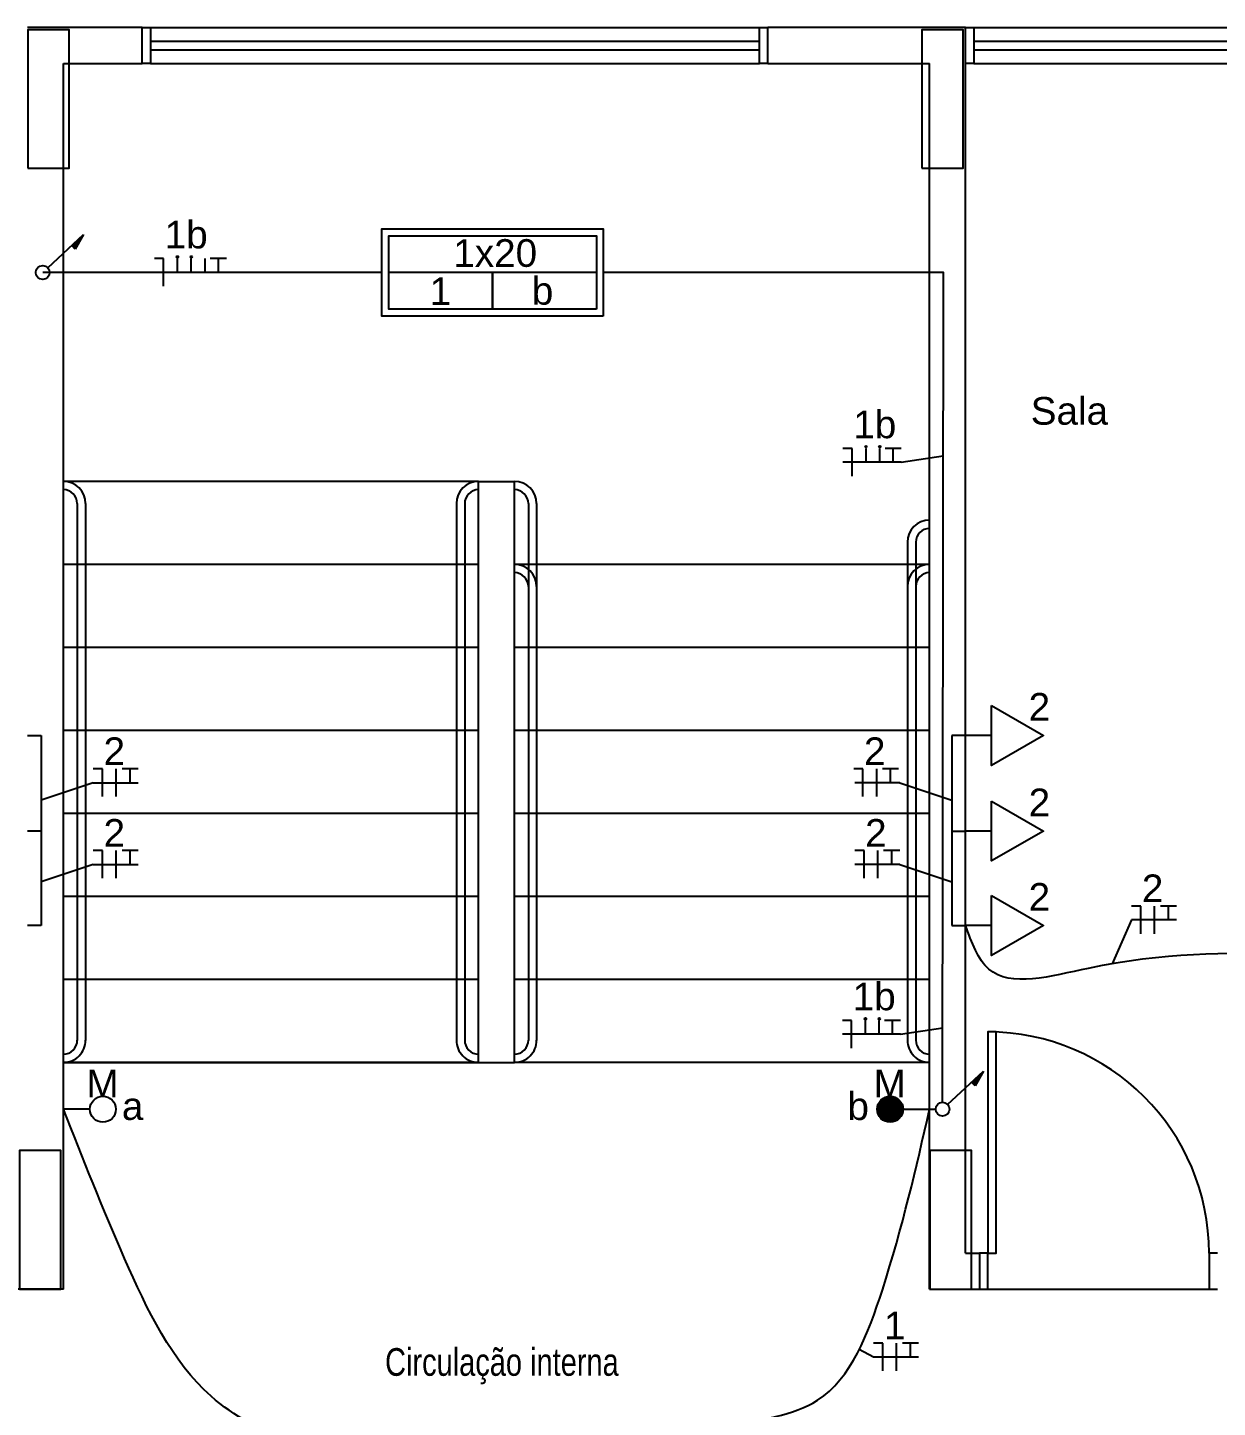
# Model space of a CAD drawing. Header units: millimetres. Extents: x 412 to 646, y 331 to 411.
# Drawn here: x 475.269 to 479.568, y 382.699 to 387.686 of the extents above; entities that cross this region are included whole.
import ezdxf
from ezdxf.enums import TextEntityAlignment as Align

# ---------------------------------------------------------------- set-up
doc = ezdxf.new("R2010")
doc.units = ezdxf.units.MM
for name, color, linetype in [('BASE', 8, 'Continuous'), ('Chamada', 4, 'Continuous'), ('E_LUMINO', 160, 'Continuous'), ('Elétrico', 5, 'Continuous'), ('Texto - Elétrica', 3, 'Continuous'), ('texto - elétrico', 3, 'Continuous')]:
    doc.layers.add(name, color=color, linetype=linetype)
doc.styles.add('ARIAL', font='arial.ttf')

msp = doc.modelspace()

# ---------------------------------------------------------------- hatches: boundary and pattern name
at = {"layer": 'Elétrico'}
for points in [[(475.440653, 386.885816), (475.471, 386.939129), (475.428176, 386.899196)], [(478.692607, 383.861797), (478.722954, 383.91511), (478.68013, 383.875177)]]:
    msp.add_hatch(color=256, dxfattribs=at).paths.add_polyline_path(points)
at = {"layer": 'Elétrico', "linetype": 'Continuous', "lineweight": -2}
for points in [[(478.385561, 383.823856), (478.385564, 383.776981), (478.338689, 383.776981), (478.339066, 383.784255), (478.343186, 383.796968), (478.347683, 383.804843), (478.352936, 383.810842), (478.36081, 383.816843), (478.37056, 383.821455), (478.380311, 383.823592), (478.385564, 383.823481)], [(478.385566, 383.823856), (478.385564, 383.776981), (478.432439, 383.776981), (478.432061, 383.784255), (478.427941, 383.796968), (478.423444, 383.804843), (478.418191, 383.810842), (478.410317, 383.816843), (478.400567, 383.821455), (478.390816, 383.823592), (478.385564, 383.823481)], [(478.385561, 383.730106), (478.385564, 383.776981), (478.338689, 383.776981), (478.339066, 383.769742), (478.343186, 383.757031), (478.347683, 383.749156), (478.352936, 383.743155), (478.36081, 383.737155), (478.37056, 383.732543), (478.380311, 383.730406), (478.385564, 383.730518)], [(478.385566, 383.730106), (478.385564, 383.776981), (478.432439, 383.776981), (478.432061, 383.769742), (478.427941, 383.757031), (478.423444, 383.749156), (478.418191, 383.743155), (478.410317, 383.737155), (478.400567, 383.732543), (478.390816, 383.730406), (478.385564, 383.730518)]]:
    msp.add_hatch(color=256, dxfattribs=at).paths.add_polyline_path(points)

# ---------------------------------------------------------------- linework, layer by layer
at = {"layer": 'BASE'}
for p, q in [((475.683258, 387.686353), (475.268268, 387.686353)), ((475.683258, 387.556348), (475.683258, 387.686353)), ((478.658209, 387.686353), (477.943268, 387.686353)), ((477.943268, 387.556348), (477.943268, 387.686353)), ((478.658209, 387.556348), (478.658209, 387.686353)), ((475.398248, 383.126343), (475.398248, 387.556348)), ((475.398248, 387.556348), (475.683258, 387.556348)), ((477.943268, 387.556348), (478.528229, 387.556348)), ((478.528229, 383.126343), (478.528229, 387.556348)), ((478.658209, 383.256348), (478.658209, 387.556348)), ((476.898248, 386.046348), (475.398248, 386.046348)), ((476.898248, 386.046348), (477.028229, 386.046348)), ((476.898248, 383.946343), (476.898248, 386.046343)), ((476.898248, 386.046343), (477.028229, 386.046343)), ((477.028229, 383.946343), (477.028229, 386.046343)), ((475.448248, 385.966348), (475.448248, 384.026348)), ((475.478248, 385.966348), (475.478248, 384.026348)), ((476.818248, 385.966348), (476.818248, 384.026348)), ((476.818248, 385.966343), (476.818248, 384.025816)), ((476.848248, 385.966348), (476.848248, 384.026348)), ((476.848248, 385.966343), (476.848248, 384.025336)), ((477.078229, 385.966343), (477.078229, 384.025336)), ((477.108229, 385.966343), (477.108229, 384.025816)), ((478.448229, 385.826343), (478.448229, 384.025816)), ((478.478229, 385.826343), (478.478229, 384.025336)), ((476.898248, 385.746348), (475.398248, 385.746348)), ((476.898248, 385.746343), (475.398248, 385.746343)), ((478.528229, 385.746343), (477.028229, 385.746343)), ((478.528229, 385.746343), (477.028229, 385.746343)), ((475.448248, 385.666343), (475.448248, 384.025336)), ((475.478248, 385.666343), (475.478248, 384.025816)), ((476.898248, 385.446348), (475.398248, 385.446348)), ((476.898248, 385.446343), (475.398248, 385.446343)), ((478.528229, 385.446343), (477.028229, 385.446343)), ((478.528229, 385.446343), (477.028229, 385.446343)), ((476.898248, 385.146348), (475.398248, 385.146348)), ((476.898248, 385.146343), (475.398248, 385.146343)), ((478.528229, 385.146343), (477.028229, 385.146343)), ((478.528229, 385.146343), (477.028229, 385.146343)), ((476.898248, 384.846348), (475.398248, 384.846348)), ((476.898248, 384.846343), (475.398248, 384.846343)), ((478.528229, 384.846343), (477.028229, 384.846343)), ((478.528229, 384.846343), (477.028229, 384.846343)), ((476.898248, 384.546348), (475.398248, 384.546348)), ((476.898248, 384.546343), (475.398248, 384.546343)), ((478.528229, 384.546343), (477.028229, 384.546343)), ((478.528229, 384.546343), (477.028229, 384.546343)), ((476.898248, 384.246348), (475.398248, 384.246348)), ((476.898248, 384.246343), (475.398248, 384.246343)), ((478.528229, 384.246343), (477.028229, 384.246343)), ((478.528229, 384.246343), (477.028229, 384.246343)), ((476.898248, 383.946348), (475.398248, 383.946348)), ((475.398248, 383.946343), (476.898248, 383.946343)), ((476.898248, 383.946343), (477.028229, 383.946343)), ((478.528229, 383.946343), (477.028229, 383.946343)), ((478.528229, 383.946343), (477.028229, 383.946343)), ((478.658209, 383.256348), (478.708209, 383.256348)), ((478.708209, 383.256348), (478.708209, 383.126343)), ((475.398248, 383.126343), (475.218268, 383.126343)), ((478.528229, 383.126343), (478.708209, 383.126343)), ((478.708209, 383.126343), (479.568219, 383.126343))]:
    msp.add_line(p, q, dxfattribs=at)
at = {"layer": 'BASE', "linetype": 'Continuous'}
for p, q in [((475.713238, 387.686353), (477.913238, 387.686353)), ((478.68819, 387.686353), (480.17818, 387.686353)), ((475.713238, 387.556348), (477.913238, 387.556348)), ((478.68819, 387.556348), (480.17818, 387.556348))]:
    msp.add_line(p, q, dxfattribs=at)
for points in [[(475.683258, 387.686353), (475.713238, 387.686353), (475.713238, 387.556348), (475.683258, 387.556348)], [(477.943268, 387.556348), (477.913238, 387.556348), (477.913238, 387.686353), (477.943268, 387.686353)], [(478.658209, 387.686353), (478.68819, 387.686353), (478.68819, 387.556348), (478.658209, 387.556348)], [(478.708209, 383.126343), (478.73819, 383.126343), (478.73819, 383.256348), (478.708209, 383.256348)], [(479.568219, 383.256348), (479.53819, 383.256348), (479.53819, 383.126343), (479.568219, 383.126343)]]:
    msp.add_lwpolyline(points, dxfattribs=at)
at = {"layer": 'BASE'}
for points in [[(475.269229, 387.177833), (475.344229, 387.177833), (475.419229, 387.177833), (475.419229, 387.427833), (475.419229, 387.677833), (475.344229, 387.677833), (475.269229, 387.677833), (475.269229, 387.427833), (475.269229, 387.177833)], [(478.499728, 387.177833), (478.574728, 387.177833), (478.649728, 387.177833), (478.649728, 387.427833), (478.649728, 387.677833), (478.574728, 387.677833), (478.499728, 387.677833), (478.499728, 387.427833), (478.499728, 387.177833)], [(475.239228, 383.127333), (475.314229, 383.127334), (475.389229, 383.127334), (475.389229, 383.377333), (475.389229, 383.627333), (475.314229, 383.627333), (475.239229, 383.627333), (475.239229, 383.377333), (475.239228, 383.127333)], [(478.529228, 383.127333), (478.604228, 383.127334), (478.679228, 383.127334), (478.679228, 383.377333), (478.679228, 383.627333), (478.604228, 383.627333), (478.529228, 383.627333), (478.529228, 383.377333), (478.529228, 383.127333)]]:
    msp.add_lwpolyline(points, close=True, dxfattribs=at)
at = {"layer": 'BASE', "linetype": 'Continuous'}
for points in [[(475.713238, 387.606348), (477.913238, 387.606348), (477.913238, 387.636353), (475.713238, 387.636353), (475.713238, 387.606348)], [(478.68819, 387.606348), (480.17818, 387.606348), (480.17818, 387.636353), (478.68819, 387.636353), (478.68819, 387.606348)], [(478.73819, 383.256348), (478.768219, 383.256348), (478.768219, 384.056348), (478.73819, 384.056348), (478.73819, 383.256348)]]:
    msp.add_lwpolyline(points, close=True, dxfattribs=at)
at = {"layer": 'BASE'}
for centre, radius, start, end in [((475.398248, 385.966348), 0.08, 0, 90), ((476.898248, 385.966348), 0.08, 90, 180), ((476.898248, 385.966343), 0.08, 90, 180), ((477.028229, 385.966343), 0.08, 0, 90), ((475.398248, 385.966348), 0.05, 0, 90), ((476.898248, 385.966348), 0.05, 90, 180), ((476.898248, 385.966343), 0.05, 90, 180), ((477.028229, 385.966343), 0.05, 0, 90), ((478.528229, 385.826343), 0.08, 90, 180), ((478.528229, 385.826343), 0.05, 90, 180), ((477.028229, 385.666343), 0.08, 0, 90), ((478.528229, 385.666343), 0.08, 90, 180), ((477.028229, 385.666343), 0.05, 0, 90), ((478.528229, 385.666343), 0.05, 90, 180), ((475.398512, 384.026085), 0.079737, 269.810469, 0.189531), ((475.398752, 384.025844), 0.049499, 269.416681, 0.583319), ((475.398512, 384.02608), 0.079737, 269.810469, 0.189531), ((475.398752, 384.02584), 0.049499, 269.416681, 0.583319), ((476.897984, 384.026085), 0.079737, 179.810469, 270.189531), ((476.897984, 384.02608), 0.079737, 179.810469, 270.189531), ((476.897744, 384.025844), 0.049499, 179.416681, 270.583319), ((476.897744, 384.02584), 0.049499, 179.416681, 270.583319), ((477.028492, 384.02608), 0.079737, 269.810469, 0.189531), ((477.028733, 384.02584), 0.049499, 269.416681, 0.583319), ((478.527965, 384.02608), 0.079737, 179.810469, 270.189531), ((478.527725, 384.02584), 0.049499, 179.416681, 270.583319)]:
    msp.add_arc(centre, radius, start, end, dxfattribs=at)
at = {"layer": 'BASE', "linetype": 'Continuous'}
msp.add_arc((478.73819, 383.256348), 0.8, 0, 90, dxfattribs=at)
at = {"layer": 'Chamada', "linetype": 'Continuous'}
for p, q in [((478.425549, 386.115401), (478.215138, 386.115401)), ((475.505989, 384.957068), (475.668483, 384.957068)), ((478.420491, 384.957068), (478.257998, 384.957068)), ((475.505989, 384.661822), (475.668483, 384.661822)), ((478.420491, 384.661822), (478.257997, 384.661822)), ((479.420428, 384.461498), (479.257934, 384.461498)), ((478.423479, 384.047877), (478.213069, 384.047877)), ((478.488355, 382.881242), (478.325861, 382.881242))]:
    msp.add_line(p, q, dxfattribs=at)
at = {"layer": 'Chamada'}
for p, q in [((478.425549, 386.115401), (478.577565, 386.138305)), ((475.505989, 384.957068), (475.318268, 384.893765)), ((478.420491, 384.957068), (478.608212, 384.893765)), ((475.505989, 384.661822), (475.318268, 384.598519)), ((478.420491, 384.661822), (478.608212, 384.598519)), ((479.257934, 384.461498), (479.188527, 384.302899)), ((478.423479, 384.047877), (478.575496, 384.070781)), ((478.325861, 382.881242), (478.273885, 382.908139))]:
    msp.add_line(p, q, dxfattribs=at)
at = {"layer": 'E_LUMINO'}
for points in [[(477.348988, 386.643848), (476.548988, 386.643848), (476.548988, 386.958848), (477.348988, 386.958848)], [(477.323988, 386.668848), (476.573988, 386.668848), (476.573988, 386.933848), (477.323988, 386.933848)]]:
    msp.add_lwpolyline(points, close=True, dxfattribs=at)
msp.add_lwpolyline([(477.323988, 386.801348), (476.948988, 386.801348), (476.948988, 386.668848), (476.948988, 386.801348), (476.573988, 386.801348)], dxfattribs=at)
at = {"layer": 'Elétrico'}
for p, q in [((475.341532, 386.818398), (475.471, 386.939129)), ((475.471, 386.939129), (475.440653, 386.885816)), ((475.440653, 386.885816), (475.428176, 386.899196)), ((475.398248, 386.801348), (475.323248, 386.801348)), ((475.41692, 386.801348), (475.398248, 386.801348)), ((476.548988, 386.801348), (475.41692, 386.801348)), ((475.268268, 385.128002), (475.318268, 385.128002)), ((475.318268, 385.128002), (475.318268, 384.782575)), ((478.608213, 385.128002), (478.608212, 384.782575)), ((478.658213, 385.128002), (478.608213, 385.128002)), ((475.318268, 384.782575), (475.268268, 384.782575)), ((475.318268, 384.782575), (475.318268, 384.441193)), ((478.608212, 384.782575), (478.658212, 384.782575)), ((478.608212, 384.782575), (478.608212, 384.441193)), ((475.318268, 384.441193), (475.268268, 384.441193)), ((478.608212, 384.441193), (478.658212, 384.441193)), ((478.593486, 383.79438), (478.722954, 383.91511)), ((478.722954, 383.91511), (478.692607, 383.861797)), ((478.692607, 383.861797), (478.68013, 383.875177))]:
    msp.add_line(p, q, dxfattribs=at)
at = {"layer": 'Elétrico', "linetype": 'Continuous'}
for p, q in [((475.760224, 386.851348), (475.726894, 386.851348)), ((475.760224, 386.751348), (475.760224, 386.851348)), ((475.810224, 386.801348), (475.810224, 386.851348)), ((475.860224, 386.801348), (475.860224, 386.851348)), ((475.910224, 386.801348), (475.910224, 386.851348)), ((475.987305, 386.851348), (475.928977, 386.851348)), ((475.958141, 386.801348), (475.958141, 386.851348)), ((478.248468, 386.165401), (478.215138, 386.165401)), ((478.248468, 386.065401), (478.248468, 386.165401)), ((478.298468, 386.115401), (478.298468, 386.165401)), ((478.348468, 386.115401), (478.348468, 386.165401)), ((478.425549, 386.165401), (478.367221, 386.165401)), ((478.396385, 386.115401), (478.396385, 386.165401)), ((478.751958, 385.128002), (478.658209, 385.128002)), ((475.539319, 385.007068), (475.505989, 385.007068)), ((475.539319, 384.907068), (475.539319, 385.007068)), ((475.589319, 384.907068), (475.589319, 385.007068)), ((475.668483, 385.007068), (475.610155, 385.007068)), ((475.639319, 384.957068), (475.639319, 385.007068)), ((478.287161, 385.007068), (478.253831, 385.007068)), ((478.287161, 384.907068), (478.287161, 385.007068)), ((478.337161, 384.907068), (478.337161, 385.007068)), ((478.416325, 385.007068), (478.357998, 385.007068)), ((478.387161, 384.957068), (478.387161, 385.007068)), ((478.751958, 384.782575), (478.658209, 384.782575)), ((475.539319, 384.711822), (475.505989, 384.711822)), ((475.539319, 384.611822), (475.539319, 384.711822)), ((475.589319, 384.611822), (475.589319, 384.711822)), ((475.668483, 384.711822), (475.610155, 384.711822)), ((475.639319, 384.661822), (475.639319, 384.711822)), ((478.291327, 384.711822), (478.257997, 384.711822)), ((478.291327, 384.611822), (478.291327, 384.711822)), ((478.341327, 384.611822), (478.341327, 384.711822)), ((478.420491, 384.711822), (478.362164, 384.711822)), ((478.391327, 384.661822), (478.391327, 384.711822)), ((479.291264, 384.511498), (479.257934, 384.511498)), ((479.291264, 384.411498), (479.291264, 384.511498)), ((479.341264, 384.411498), (479.341264, 384.511498)), ((479.420428, 384.511498), (479.3621, 384.511498)), ((479.391264, 384.461498), (479.391264, 384.511498)), ((478.751958, 384.441193), (478.658209, 384.441193)), ((478.246399, 384.097877), (478.213069, 384.097877)), ((478.246399, 383.997877), (478.246399, 384.097877)), ((478.296399, 384.047877), (478.296399, 384.097877)), ((478.346399, 384.047877), (478.346399, 384.097877)), ((478.423479, 384.097877), (478.365152, 384.097877)), ((478.394316, 384.047877), (478.394316, 384.097877)), ((478.359191, 382.931242), (478.325861, 382.931242)), ((478.359191, 382.831242), (478.359191, 382.931242)), ((478.409191, 382.831242), (478.409191, 382.931242)), ((478.488355, 382.931242), (478.430027, 382.931242)), ((478.459191, 382.881242), (478.459191, 382.931242))]:
    msp.add_line(p, q, dxfattribs=at)
at = {"layer": 'Elétrico', "linetype": 'Continuous', "lineweight": -2}
for p, q in [((478.385564, 383.823856), (478.385564, 383.730106)), ((475.494038, 383.776981), (475.398248, 383.77733)), ((478.432439, 383.776981), (478.528229, 383.77733))]:
    msp.add_line(p, q, dxfattribs=at)
at = {"layer": 'Elétrico'}
for points in [[(478.575227, 383.80233), (478.578229, 386.801348), (477.348988, 386.801348)], [(478.528229, 383.77733), (478.550202, 383.77733)]]:
    msp.add_lwpolyline(points, dxfattribs=at)
at = {"layer": 'Elétrico', "linetype": 'Continuous'}
for points in [[(478.751959, 385.236255), (478.939454, 385.128005), (478.751956, 385.01975), (478.751959, 385.236255, -1.7320254)], [(478.751959, 384.890828), (478.939454, 384.782578), (478.751956, 384.674323), (478.751959, 384.890828, -1.7320254)], [(478.751959, 384.549446), (478.939454, 384.441196), (478.751956, 384.332941), (478.751959, 384.549446, -1.7320254)]]:
    msp.add_lwpolyline(points, format="xyb", dxfattribs=at)
for centre in [(475.810224, 386.857576), (475.860224, 386.857576), (478.298468, 386.171628), (478.348468, 386.171628), (478.296399, 384.104104), (478.346399, 384.104104)]:
    msp.add_circle(centre, 0.003125, dxfattribs=at)
at = {"layer": 'Elétrico'}
for centre in [(475.323248, 386.801348), (478.575202, 383.77733)]:
    msp.add_circle(centre, 0.025, dxfattribs=at)
at = {"layer": 'Elétrico', "linetype": 'Continuous', "lineweight": -2}
for centre in [(475.540913, 383.776981), (478.385564, 383.776981)]:
    msp.add_circle(centre, 0.046875, dxfattribs=at)
at = {"layer": 'Elétrico'}
for points in [[(479.827052, 384.339062), (479.101022, 384.286171), (478.741927, 384.283578), (478.658212, 384.441193)], [(476.563238, 382.476343), (475.931975, 382.73948), (475.61912, 383.237794), (475.398248, 383.77733)], [(477.363238, 382.476343), (477.803903, 382.631174), (478.123241, 382.725398), (478.357422, 383.123571), (478.528229, 383.77733)]]:
    msp.add_spline(points, degree=3, dxfattribs=at)

# ---------------------------------------------------------------- texts
at = {"layer": 'Texto - Elétrica', "linetype": 'Continuous', "style": 'ARIAL'}
for s, p in [('1b', (475.764148, 386.888362)), ('1b', (478.252392, 386.202414)), ('2', (478.291085, 385.02103)), ('2', (478.295251, 384.725784)), ('2', (479.295188, 384.52546)), ('1b', (478.250323, 384.13489)), ('1', (478.363115, 382.945204))]:
    msp.add_text(s, height=0.1, rotation=0.000024, dxfattribs=at).set_placement(p)
for p in [(475.543243, 385.021031), (475.543243, 384.725785)]:
    msp.add_text('2', height=0.1, dxfattribs=at).set_placement(p)
at = {"layer": 'texto - elétrico', "linetype": 'Continuous', "lineweight": -2, "style": 'ARIAL'}
for s, p in [('1x20', (476.807079, 386.791677)), ('b', (477.090719, 386.65509)), ('1', (476.721496, 386.653677)), ('2', (478.886115, 385.151435)), ('2', (478.886115, 384.806008)), ('2', (478.886115, 384.464626)), ('M', (475.481279, 383.789653)), ('M', (478.32593, 383.789653)), ('a', (475.60938, 383.708349)), ('b', (478.231382, 383.708349))]:
    msp.add_text(s, height=0.1, dxfattribs=at).set_placement(p, align=Align.BOTTOM_LEFT)
at = {"layer": 'texto - elétrico', "style": 'ARIAL'}
msp.add_text('Sala', height=0.1, dxfattribs=at).set_placement((479.033408, 386.221166), align=Align.BOTTOM_CENTER)
at = {"layer": 'texto - elétrico', "style": 'ARIAL', "width": 0.75}
msp.add_text('Circulação interna', height=0.1, dxfattribs=at).set_placement((476.982715, 382.783644), align=Align.BOTTOM_CENTER)

doc.saveas('drawing.dxf')
